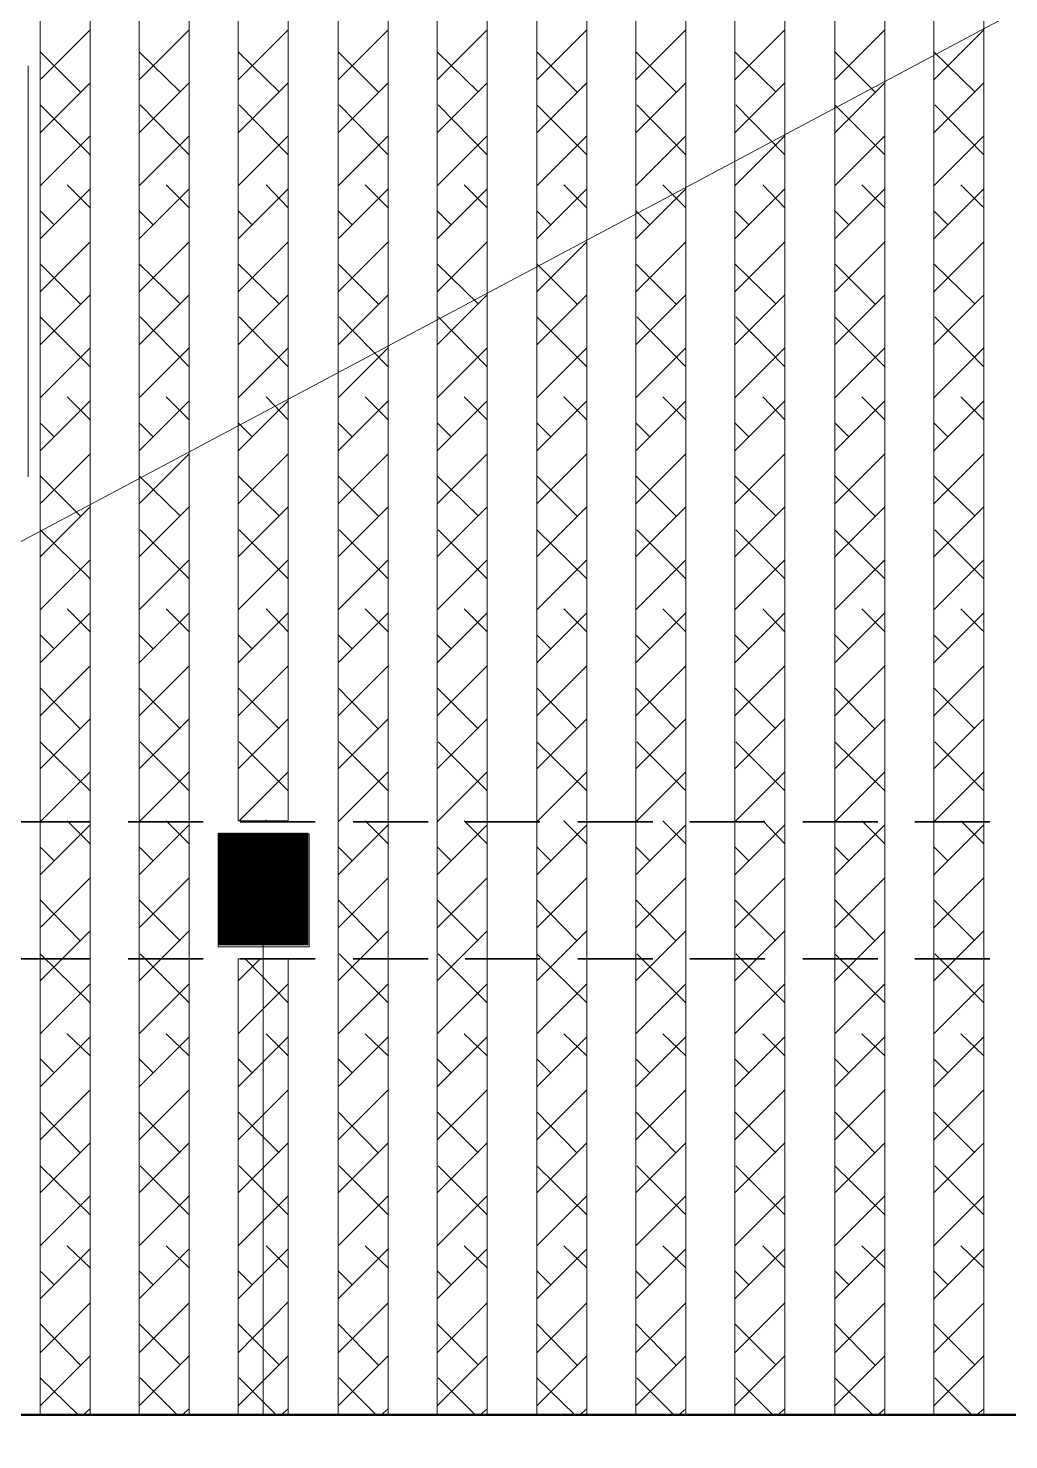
# Model space of a CAD drawing. Header units: inches. Extents: x 5 to 516, y -193 to 129.
# Drawn here: x 66.059 to 69.329, y -55.033 to -50.328 of the extents above; entities that cross this region are included whole.
import ezdxf

# ---------------------------------------------------------------- set-up
doc = ezdxf.new("R2010")
doc.units = ezdxf.units.IN
doc.header["$MEASUREMENT"] = 0
doc.layers.add('PDF4_Geometry', color=7, linetype='Continuous')

msp = doc.modelspace()

# ---------------------------------------------------------------- linework, layer by layer
at = {"layer": 'PDF4_Geometry', "lineweight": 15}
for points in [[(66.0987514, -54.9496512), (66.0987514, -47.0329839), (66.2654181, -47.0329839), (66.2654181, -54.9496512)], [(66.428755, -54.9496512), (66.428755, -47.0329839), (66.5954217, -47.0329839), (66.5954217, -54.9496512)], [(66.9254185, -52.9696502), (66.9254185, -47.0329831), (66.7587518, -47.0329831), (66.7587518, -52.9696502)], [(67.0920851, -54.9496512), (67.0920851, -47.0329839), (67.2587518, -47.0329839), (67.2587518, -54.9496512)], [(67.4220887, -54.9496512), (67.4220887, -47.0329839), (67.5887554, -47.0329839), (67.5887554, -54.9496512)], [(67.755422, -54.9496512), (67.755422, -47.0329839), (67.9220887, -47.0329839), (67.9220887, -54.9496512)], [(68.0854188, -54.9496512), (68.0854188, -47.0329839), (68.2520855, -47.0329839), (68.2520855, -54.9496512)], [(68.4154224, -54.9496512), (68.4154224, -47.0329839), (68.582089, -47.0329839), (68.582089, -54.9496512)], [(68.7487557, -54.9496512), (68.7487557, -47.0329839), (68.9154224, -47.0329839), (68.9154224, -54.9496512)], [(69.0787525, -54.9496512), (69.0787525, -47.0329839), (69.2454192, -47.0329839), (69.2454192, -54.9496512)], [(66.6920878, -53.0129801), (66.6920878, -53.3896468), (66.9954212, -53.3896468), (66.9954212, -53.0129801)], [(66.9254185, -53.4296451), (66.9254185, -54.9496453), (66.7587518, -54.9496453), (66.7587518, -53.4296451)]]:
    msp.add_lwpolyline(points, close=True, dxfattribs=at)
for points in [[(64.8287522, -52.6796451), (73.2887528, -48.1763115), (73.9187526, -48.1763115)], [(66.0587531, -51.8229827), (66.0587531, -50.4529826)], [(66.8854201, -53.3063134), (66.8854201, -53.0963134), (66.8020867, -53.0963134), (66.8020867, -53.3063134)], [(66.8420851, -53.1996511), (66.8420851, -54.9496512)]]:
    msp.add_lwpolyline(points, dxfattribs=at)
at = {"layer": 'PDF4_Geometry', "color": 8, "lineweight": 15, "true_color": 0x808080}
for points in [[(66.0987514, -50.4996454), (66.2654181, -50.3329788)], [(66.428755, -50.4996454), (66.5954217, -50.3329788)], [(66.7587518, -50.4996454), (66.9254185, -50.3329788)], [(67.0920851, -50.4996454), (67.2587518, -50.3329788)], [(67.4220887, -50.4996454), (67.5887554, -50.3329788)], [(67.755422, -50.4996454), (67.9220887, -50.3329788)], [(68.0854188, -50.4996454), (68.2520855, -50.3329788)], [(68.4154224, -50.4996454), (68.582089, -50.3329788)], [(68.7487557, -50.4996454), (68.9154224, -50.3329788)], [(69.0787525, -50.4996454), (69.2454192, -50.3329788)], [(66.2320861, -50.5396438), (66.0987528, -50.4063105)], [(66.5654195, -50.5396438), (66.4287528, -50.4063105)], [(66.8954231, -50.5396438), (66.7587564, -50.4063105)], [(67.2254198, -50.5396438), (67.0920865, -50.4063105)], [(67.5587532, -50.5396438), (67.4220865, -50.4063105)], [(67.88875, -50.5396438), (67.7554166, -50.4063105)], [(68.2187535, -50.5396438), (68.0854202, -50.4063105)], [(68.5520869, -50.5396438), (68.4154202, -50.4063105)], [(68.8820904, -50.5396438), (68.7487571, -50.4063105)], [(69.2154238, -50.5396438), (69.0787571, -50.4063105)], [(66.0987514, -50.6763151), (66.2654181, -50.5096484)], [(66.428755, -50.6763151), (66.5954217, -50.5096484)], [(66.7587518, -50.6763151), (66.9254185, -50.5096484)], [(67.0920851, -50.6763151), (67.2587518, -50.5096484)], [(67.4220887, -50.6763151), (67.5887554, -50.5096484)], [(67.755422, -50.6763151), (67.9220887, -50.5096484)], [(68.0854188, -50.6763151), (68.2520855, -50.5096484)], [(68.4154224, -50.6763151), (68.582089, -50.5096484)], [(68.7487557, -50.6763151), (68.9154224, -50.5096484)], [(69.0787525, -50.6763151), (69.2454192, -50.5096484)], [(66.2654181, -50.7496455), (66.0987514, -50.5829788)], [(66.5954217, -50.7496455), (66.4320883, -50.5829788)], [(66.9254185, -50.7496455), (66.7620851, -50.5829788)], [(67.2587518, -50.7496455), (67.0954185, -50.5829788)], [(67.5887554, -50.7496455), (67.425422, -50.5829788)], [(67.9220887, -50.7496455), (67.755422, -50.5829788)], [(68.2520855, -50.7496455), (68.0887521, -50.5829788)], [(68.582089, -50.7496455), (68.4187557, -50.5829788)], [(68.9154224, -50.7496455), (68.7487557, -50.5829788)], [(69.2454192, -50.7496455), (69.0820858, -50.5829788)], [(66.0987514, -50.8529848), (66.2654181, -50.6863181)], [(66.428755, -50.8529848), (66.5954217, -50.6863181)], [(66.7587518, -50.8529848), (66.9254185, -50.6863181)], [(67.0920851, -50.8529848), (67.2587518, -50.6863181)], [(67.4220887, -50.8529848), (67.5887554, -50.6863181)], [(67.755422, -50.8529848), (67.9220887, -50.6863181)], [(68.0854188, -50.8529848), (68.2520855, -50.6863181)], [(68.4154224, -50.8529848), (68.582089, -50.6863181)], [(68.7487557, -50.8529848), (68.9154224, -50.6863181)], [(69.0787525, -50.8529848), (69.2454192, -50.6863181)], [(66.2654181, -50.9263151), (66.1887515, -50.8496485)], [(66.5954217, -50.9263151), (66.518755, -50.8496485)], [(66.9254185, -50.9263151), (66.8520851, -50.8496485)], [(67.2587518, -50.9263151), (67.1820851, -50.8496485)], [(67.5887554, -50.9263151), (67.5120887, -50.8496485)], [(67.9220887, -50.9263151), (67.8454221, -50.8496485)], [(68.2520855, -50.9263151), (68.1754188, -50.8496485)], [(68.582089, -50.9263151), (68.5087557, -50.8496485)], [(68.9154224, -50.9263151), (68.8387557, -50.8496485)], [(69.2454192, -50.9263151), (69.1687525, -50.8496485)], [(66.0987514, -51.0296477), (66.2654181, -50.862981)], [(66.428755, -51.0296477), (66.5954217, -50.862981)], [(66.7587518, -51.0296477), (66.9254185, -50.862981)], [(67.0920851, -51.0296477), (67.2587518, -50.862981)], [(67.4220887, -51.0296477), (67.5887554, -50.862981)], [(67.755422, -51.0296477), (67.9220887, -50.862981)], [(68.0854188, -51.0296477), (68.2520855, -50.862981)], [(68.4154224, -51.0296477), (68.582089, -50.862981)], [(68.7487557, -51.0296477), (68.9154224, -50.862981)], [(69.0787525, -51.0296477), (69.2454192, -50.862981)], [(66.145423, -50.9829829), (66.0987563, -50.9363162)], [(66.4754198, -50.9829829), (66.4287531, -50.9363162)], [(66.8054165, -50.9829829), (66.7587499, -50.9363162)], [(67.1387499, -50.9829829), (67.0920832, -50.9363162)], [(67.4687535, -50.9829829), (67.4220868, -50.9363162)], [(67.8020868, -50.9829829), (67.7554201, -50.9363162)], [(68.1320904, -50.9829829), (68.0854237, -50.9363162)], [(68.4620871, -50.9829829), (68.4154205, -50.9363162)], [(68.7954205, -50.9829829), (68.7487538, -50.9363162)], [(69.1254173, -50.9829829), (69.0787506, -50.9363162)], [(66.0987514, -51.2063105), (66.2654181, -51.0396439)], [(66.428755, -51.2063105), (66.5954217, -51.0396439)], [(66.7587518, -51.2063105), (66.9254185, -51.0396439)], [(67.0920851, -51.2063105), (67.2587518, -51.0396439)], [(67.4220887, -51.2063105), (67.5887554, -51.0396439)], [(67.755422, -51.2063105), (67.9220887, -51.0396439)], [(68.0854188, -51.2063105), (68.2520855, -51.0396439)], [(68.4154224, -51.2063105), (68.582089, -51.0396439)], [(68.7487557, -51.2063105), (68.9154224, -51.0396439)], [(69.0787525, -51.2063105), (69.2454192, -51.0396439)], [(66.2320861, -51.2463157), (66.0987528, -51.1129823)], [(66.5654195, -51.2463157), (66.4287528, -51.1129823)], [(66.8954231, -51.2463157), (66.7587564, -51.1129823)], [(67.2254198, -51.2463157), (67.0920865, -51.1129823)], [(67.5587532, -51.2463157), (67.4220865, -51.1129823)], [(67.88875, -51.2463157), (67.7554166, -51.1129823)], [(68.2187535, -51.2463157), (68.0854202, -51.1129823)], [(68.5520869, -51.2463157), (68.4154202, -51.1129823)], [(68.8820904, -51.2463157), (68.7487571, -51.1129823)], [(69.2154238, -51.2463157), (69.0787571, -51.1129823)], [(66.0987514, -51.3829802), (66.2654181, -51.2163135)], [(66.428755, -51.3829802), (66.5954217, -51.2163135)], [(66.7587518, -51.3829802), (66.9254185, -51.2163135)], [(67.0920851, -51.3829802), (67.2587518, -51.2163135)], [(67.4220887, -51.3829802), (67.5887554, -51.2163135)], [(67.755422, -51.3829802), (67.9220887, -51.2163135)], [(68.0854188, -51.3829802), (68.2520855, -51.2163135)], [(68.4154224, -51.3829802), (68.582089, -51.2163135)], [(68.7487557, -51.3829802), (68.9154224, -51.2163135)], [(69.0787525, -51.3829802), (69.2454192, -51.2163135)], [(66.2654181, -51.4563106), (66.0987514, -51.2896439)], [(66.5954217, -51.4563106), (66.4320883, -51.2896439)], [(66.9254185, -51.4563106), (66.7620851, -51.2896439)], [(67.2587518, -51.4563106), (67.0954185, -51.2896439)], [(67.5887554, -51.4563106), (67.425422, -51.2896439)], [(67.9220887, -51.4563106), (67.755422, -51.2896439)], [(68.2520855, -51.4563106), (68.0887521, -51.2896439)], [(68.582089, -51.4563106), (68.4187557, -51.2896439)], [(68.9154224, -51.4563106), (68.7487557, -51.2896439)], [(69.2454192, -51.4563106), (69.0820858, -51.2896439)], [(66.0987514, -51.5596499), (66.2654181, -51.3929832)], [(66.428755, -51.5596499), (66.5954217, -51.3929832)], [(66.7587518, -51.5596499), (66.9254185, -51.3929832)], [(67.0920851, -51.5596499), (67.2587518, -51.3929832)], [(67.4220887, -51.5596499), (67.5887554, -51.3929832)], [(67.755422, -51.5596499), (67.9220887, -51.3929832)], [(68.0854188, -51.5596499), (68.2520855, -51.3929832)], [(68.4154224, -51.5596499), (68.582089, -51.3929832)], [(68.7487557, -51.5596499), (68.9154224, -51.3929832)], [(69.0787525, -51.5596499), (69.2454192, -51.3929832)], [(66.2654181, -51.6329802), (66.1887515, -51.5563135)], [(66.5954217, -51.6329802), (66.518755, -51.5563135)], [(66.9254185, -51.6329802), (66.8520851, -51.5563135)], [(67.2587518, -51.6329802), (67.1820851, -51.5563135)], [(67.5887554, -51.6329802), (67.5120887, -51.5563135)], [(67.9220887, -51.6329802), (67.8454221, -51.5563135)], [(68.2520855, -51.6329802), (68.1754188, -51.5563135)], [(68.582089, -51.6329802), (68.5087557, -51.5563135)], [(68.9154224, -51.6329802), (68.8387557, -51.5563135)], [(69.2454192, -51.6329802), (69.1687525, -51.5563135)], [(66.0987514, -51.7363127), (66.2654181, -51.5696461)], [(66.428755, -51.7363127), (66.5954217, -51.5696461)], [(66.7587518, -51.7363127), (66.9254185, -51.5696461)], [(67.0920851, -51.7363127), (67.2587518, -51.5696461)], [(67.4220887, -51.7363127), (67.5887554, -51.5696461)], [(67.755422, -51.7363127), (67.9220887, -51.5696461)], [(68.0854188, -51.7363127), (68.2520855, -51.5696461)], [(68.4154224, -51.7363127), (68.582089, -51.5696461)], [(68.7487557, -51.7363127), (68.9154224, -51.5696461)], [(69.0787525, -51.7363127), (69.2454192, -51.5696461)], [(66.145423, -51.689648), (66.0987563, -51.6429813)], [(66.4754198, -51.689648), (66.4287531, -51.6429813)], [(66.8054165, -51.689648), (66.7587499, -51.6429813)], [(67.1387499, -51.689648), (67.0920832, -51.6429813)], [(67.4687535, -51.689648), (67.4220868, -51.6429813)], [(67.8020868, -51.689648), (67.7554201, -51.6429813)], [(68.1320904, -51.689648), (68.0854237, -51.6429813)], [(68.4620871, -51.689648), (68.4154205, -51.6429813)], [(68.7954205, -51.689648), (68.7487538, -51.6429813)], [(69.1254173, -51.689648), (69.0787506, -51.6429813)], [(66.0987514, -51.9129824), (66.2654181, -51.7463157)], [(66.428755, -51.9129824), (66.5954217, -51.7463157)], [(66.7587518, -51.9129824), (66.9254185, -51.7463157)], [(67.0920851, -51.9129824), (67.2587518, -51.7463157)], [(67.4220887, -51.9129824), (67.5887554, -51.7463157)], [(67.755422, -51.9129824), (67.9220887, -51.7463157)], [(68.0854188, -51.9129824), (68.2520855, -51.7463157)], [(68.4154224, -51.9129824), (68.582089, -51.7463157)], [(68.7487557, -51.9129824), (68.9154224, -51.7463157)], [(69.0787525, -51.9129824), (69.2454192, -51.7463157)], [(66.2320861, -51.9529808), (66.0987528, -51.8196474)], [(66.5654195, -51.9529808), (66.4287528, -51.8196474)], [(66.8954231, -51.9529808), (66.7587564, -51.8196474)], [(67.2254198, -51.9529808), (67.0920865, -51.8196474)], [(67.5587532, -51.9529808), (67.4220865, -51.8196474)], [(67.88875, -51.9529808), (67.7554166, -51.8196474)], [(68.2187535, -51.9529808), (68.0854202, -51.8196474)], [(68.5520869, -51.9529808), (68.4154202, -51.8196474)], [(68.8820904, -51.9529808), (68.7487571, -51.8196474)], [(69.2154238, -51.9529808), (69.0787571, -51.8196474)], [(66.0987514, -52.0896453), (66.2654181, -51.9229786)], [(66.428755, -52.0896453), (66.5954217, -51.9229786)], [(66.7587518, -52.0896453), (66.9254185, -51.9229786)], [(67.0920851, -52.0896453), (67.2587518, -51.9229786)], [(67.4220887, -52.0896453), (67.5887554, -51.9229786)], [(67.755422, -52.0896453), (67.9220887, -51.9229786)], [(68.0854188, -52.0896453), (68.2520855, -51.9229786)], [(68.4154224, -52.0896453), (68.582089, -51.9229786)], [(68.7487557, -52.0896453), (68.9154224, -51.9229786)], [(69.0787525, -52.0896453), (69.2454192, -51.9229786)], [(66.2654181, -52.1629824), (66.0987514, -51.9996491)], [(66.5954217, -52.1629824), (66.4320883, -51.9996491)], [(66.9254185, -52.1629824), (66.7620851, -51.9996491)], [(67.2587518, -52.1629824), (67.0954185, -51.9996491)], [(67.5887554, -52.1629824), (67.425422, -51.9996491)], [(67.9220887, -52.1629824), (67.755422, -51.9996491)], [(68.2520855, -52.1629824), (68.0887521, -51.9996491)], [(68.582089, -52.1629824), (68.4187557, -51.9996491)], [(68.9154224, -52.1629824), (68.7487557, -51.9996491)], [(69.2454192, -52.1629824), (69.0820858, -51.9996491)], [(66.0987514, -52.266315), (66.2654181, -52.0996483)], [(66.428755, -52.266315), (66.5954217, -52.0996483)], [(66.7587518, -52.266315), (66.9254185, -52.0996483)], [(67.0920851, -52.266315), (67.2587518, -52.0996483)], [(67.4220887, -52.266315), (67.5887554, -52.0996483)], [(67.755422, -52.266315), (67.9220887, -52.0996483)], [(68.0854188, -52.266315), (68.2520855, -52.0996483)], [(68.4154224, -52.266315), (68.582089, -52.0996483)], [(68.7487557, -52.266315), (68.9154224, -52.0996483)], [(69.0787525, -52.266315), (69.2454192, -52.0996483)], [(66.2654181, -52.3396453), (66.1887515, -52.2629786)], [(66.5954217, -52.3396453), (66.518755, -52.2629786)], [(66.9254185, -52.3396453), (66.8520851, -52.2629786)], [(67.2587518, -52.3396453), (67.1820851, -52.2629786)], [(67.5887554, -52.3396453), (67.5120887, -52.2629786)], [(67.9220887, -52.3396453), (67.8454221, -52.2629786)], [(68.2520855, -52.3396453), (68.1754188, -52.2629786)], [(68.582089, -52.3396453), (68.5087557, -52.2629786)], [(68.9154224, -52.3396453), (68.8387557, -52.2629786)], [(69.2454192, -52.3396453), (69.1687525, -52.2629786)], [(66.0987514, -52.4429778), (66.2654181, -52.2763112)], [(66.428755, -52.4429778), (66.5954217, -52.2763112)], [(66.7587518, -52.4429778), (66.9254185, -52.2763112)], [(67.0920851, -52.4429778), (67.2587518, -52.2763112)], [(67.4220887, -52.4429778), (67.5887554, -52.2763112)], [(67.755422, -52.4429778), (67.9220887, -52.2763112)], [(68.0854188, -52.4429778), (68.2520855, -52.2763112)], [(68.4154224, -52.4429778), (68.582089, -52.2763112)], [(68.7487557, -52.4429778), (68.9154224, -52.2763112)], [(69.0787525, -52.4429778), (69.2454192, -52.2763112)], [(66.145423, -52.3963131), (66.0987563, -52.3496464)], [(66.4754198, -52.3963131), (66.4287531, -52.3496464)], [(66.8054165, -52.3963131), (66.7587499, -52.3496464)], [(67.1387499, -52.3963131), (67.0920832, -52.3496464)], [(67.4687535, -52.3963131), (67.4220868, -52.3496464)], [(67.8020868, -52.3963131), (67.7554201, -52.3496464)], [(68.1320904, -52.3963131), (68.0854237, -52.3496464)], [(68.4620871, -52.3963131), (68.4154205, -52.3496464)], [(68.7954205, -52.3963131), (68.7487538, -52.3496464)], [(69.1254173, -52.3963131), (69.0787506, -52.3496464)], [(66.0987514, -52.6196475), (66.2654181, -52.4529808)], [(66.428755, -52.6196475), (66.5954217, -52.4529808)], [(66.7587518, -52.6196475), (66.9254185, -52.4529808)], [(67.0920851, -52.6196475), (67.2587518, -52.4529808)], [(67.4220887, -52.6196475), (67.5887554, -52.4529808)], [(67.755422, -52.6196475), (67.9220887, -52.4529808)], [(68.0854188, -52.6196475), (68.2520855, -52.4529808)], [(68.4154224, -52.6196475), (68.582089, -52.4529808)], [(68.7487557, -52.6196475), (68.9154224, -52.4529808)], [(69.0787525, -52.6196475), (69.2454192, -52.4529808)], [(66.2320861, -52.6629825), (66.0987528, -52.5263158)], [(66.5654195, -52.6629825), (66.4287528, -52.5263158)], [(66.8954231, -52.6629825), (66.7587564, -52.5263158)], [(67.2254198, -52.6629825), (67.0920865, -52.5263158)], [(67.5587532, -52.6629825), (67.4220865, -52.5263158)], [(67.88875, -52.6629825), (67.7554166, -52.5263158)], [(68.2187535, -52.6629825), (68.0854202, -52.5263158)], [(68.5520869, -52.6629825), (68.4154202, -52.5263158)], [(68.8820904, -52.6629825), (68.7487571, -52.5263158)], [(69.2154238, -52.6629825), (69.0787571, -52.5263158)], [(66.0987514, -52.7963172), (66.2654181, -52.6296505)], [(66.428755, -52.7963172), (66.5954217, -52.6296505)], [(66.7587518, -52.7963172), (66.9254185, -52.6296505)], [(67.0920851, -52.7963172), (67.2587518, -52.6296505)], [(67.4220887, -52.7963172), (67.5887554, -52.6296505)], [(67.755422, -52.7963172), (67.9220887, -52.6296505)], [(68.0854188, -52.7963172), (68.2520855, -52.6296505)], [(68.4154224, -52.7963172), (68.582089, -52.6296505)], [(68.7487557, -52.7963172), (68.9154224, -52.6296505)], [(69.0787525, -52.7963172), (69.2454192, -52.6296505)], [(66.2654181, -52.8696475), (66.0987514, -52.7063142)], [(66.5954217, -52.8696475), (66.4320883, -52.7063142)], [(66.9254185, -52.8696475), (66.7620851, -52.7063142)], [(67.2587518, -52.8696475), (67.0954185, -52.7063142)], [(67.5887554, -52.8696475), (67.425422, -52.7063142)], [(67.9220887, -52.8696475), (67.755422, -52.7063142)], [(68.2520855, -52.8696475), (68.0887521, -52.7063142)], [(68.582089, -52.8696475), (68.4187557, -52.7063142)], [(68.9154224, -52.8696475), (68.7487557, -52.7063142)], [(69.2454192, -52.8696475), (69.0820858, -52.7063142)], [(66.0987514, -52.9729801), (66.2654181, -52.8063134)], [(66.428755, -52.9729801), (66.5954217, -52.8063134)], [(66.7620884, -52.9696502), (66.9254217, -52.8063169)], [(67.0920851, -52.9729801), (67.2587518, -52.8063134)], [(67.4220887, -52.9729801), (67.5887554, -52.8063134)], [(67.755422, -52.9729801), (67.9220887, -52.8063134)], [(68.0854188, -52.9729801), (68.2520855, -52.8063134)], [(68.4154224, -52.9729801), (68.582089, -52.8063134)], [(68.7487557, -52.9729801), (68.9154224, -52.8063134)], [(69.0787525, -52.9729801), (69.2454192, -52.8063134)], [(66.2654181, -53.0463172), (66.1887515, -52.9696505)], [(66.5954217, -53.0463172), (66.518755, -52.9696505)], [(66.8520881, -52.9696502), (66.8520881, -52.9663169)], [(67.2587518, -53.0463172), (67.1820851, -52.9696505)], [(67.5887554, -53.0463172), (67.5120887, -52.9696505)], [(67.9220887, -53.0463172), (67.8454221, -52.9696505)], [(68.2520855, -53.0463172), (68.1754188, -52.9696505)], [(68.582089, -53.0463172), (68.5087557, -52.9696505)], [(68.9154224, -53.0463172), (68.8387557, -52.9696505)], [(69.2454192, -53.0463172), (69.1687525, -52.9696505)], [(66.0987514, -53.1496497), (66.2654181, -52.982983)], [(66.428755, -53.1496497), (66.5954217, -52.982983)], [(67.0920851, -53.1496497), (67.2587518, -52.982983)], [(67.4220887, -53.1496497), (67.5887554, -52.982983)], [(67.755422, -53.1496497), (67.9220887, -52.982983)], [(68.0854188, -53.1496497), (68.2520855, -52.982983)], [(68.4154224, -53.1496497), (68.582089, -52.982983)], [(68.7487557, -53.1496497), (68.9154224, -52.982983)], [(69.0787525, -53.1496497), (69.2454192, -52.982983)], [(66.145423, -53.102985), (66.0987563, -53.0563183)], [(66.4754198, -53.102985), (66.4287531, -53.0563183)], [(67.1387499, -53.102985), (67.0920832, -53.0563183)], [(67.4687535, -53.102985), (67.4220868, -53.0563183)], [(67.8020868, -53.102985), (67.7554201, -53.0563183)], [(68.1320904, -53.102985), (68.0854237, -53.0563183)], [(68.4620871, -53.102985), (68.4154205, -53.0563183)], [(68.7954205, -53.102985), (68.7487538, -53.0563183)], [(69.1254173, -53.102985), (69.0787506, -53.0563183)], [(66.0987514, -53.3263126), (66.2654181, -53.1596459)], [(66.428755, -53.3263126), (66.5954217, -53.1596459)], [(67.0920851, -53.3263126), (67.2587518, -53.1596459)], [(67.4220887, -53.3263126), (67.5887554, -53.1596459)], [(67.755422, -53.3263126), (67.9220887, -53.1596459)], [(68.0854188, -53.3263126), (68.2520855, -53.1596459)], [(68.4154224, -53.3263126), (68.582089, -53.1596459)], [(68.7487557, -53.3263126), (68.9154224, -53.1596459)], [(69.0787525, -53.3263126), (69.2454192, -53.1596459)], [(66.2320861, -53.3696476), (66.0987528, -53.2329809)], [(66.5654195, -53.3696476), (66.4287528, -53.2329809)], [(67.2254198, -53.3696476), (67.0920865, -53.2329809)], [(67.5587532, -53.3696476), (67.4220865, -53.2329809)], [(67.88875, -53.3696476), (67.7554166, -53.2329809)], [(68.2187535, -53.3696476), (68.0854202, -53.2329809)], [(68.5520869, -53.3696476), (68.4154202, -53.2329809)], [(68.8820904, -53.3696476), (68.7487571, -53.2329809)], [(69.2154238, -53.3696476), (69.0787571, -53.2329809)], [(66.0987514, -53.5029823), (66.2654181, -53.3363156)], [(66.428755, -53.5029823), (66.5954217, -53.3363156)], [(67.0920851, -53.5029823), (67.2587518, -53.3363156)], [(67.4220887, -53.5029823), (67.5887554, -53.3363156)], [(67.755422, -53.5029823), (67.9220887, -53.3363156)], [(68.0854188, -53.5029823), (68.2520855, -53.3363156)], [(68.4154224, -53.5029823), (68.582089, -53.3363156)], [(68.7487557, -53.5029823), (68.9154224, -53.3363156)], [(69.0787525, -53.5029823), (69.2454192, -53.3363156)], [(66.2654181, -53.5763126), (66.0987514, -53.4129793)], [(66.5954217, -53.5763126), (66.4320883, -53.4129793)], [(66.7587518, -53.5029823), (66.8320851, -53.4296489)], [(66.9254185, -53.5763126), (66.7820851, -53.4296459)], [(67.2587518, -53.5763126), (67.0954185, -53.4129793)], [(67.5887554, -53.5763126), (67.425422, -53.4129793)], [(67.9220887, -53.5763126), (67.755422, -53.4129793)], [(68.2520855, -53.5763126), (68.0887521, -53.4129793)], [(68.582089, -53.5763126), (68.4187557, -53.4129793)], [(68.9154224, -53.5763126), (68.7487557, -53.4129793)], [(69.2454192, -53.5763126), (69.0820858, -53.4129793)], [(66.0987514, -53.6796452), (66.2654181, -53.5129785)], [(66.428755, -53.6796452), (66.5954217, -53.5129785)], [(66.7587518, -53.6796452), (66.9254185, -53.5129785)], [(67.0920851, -53.6796452), (67.2587518, -53.5129785)], [(67.4220887, -53.6796452), (67.5887554, -53.5129785)], [(67.755422, -53.6796452), (67.9220887, -53.5129785)], [(68.0854188, -53.6796452), (68.2520855, -53.5129785)], [(68.4154224, -53.6796452), (68.582089, -53.5129785)], [(68.7487557, -53.6796452), (68.9154224, -53.5129785)], [(69.0787525, -53.6796452), (69.2454192, -53.5129785)], [(66.2654181, -53.7529823), (66.1887515, -53.679649)], [(66.5954217, -53.7529823), (66.518755, -53.679649)], [(66.9254185, -53.7529823), (66.8520851, -53.679649)], [(67.2587518, -53.7529823), (67.1820851, -53.679649)], [(67.5887554, -53.7529823), (67.5120887, -53.679649)], [(67.9220887, -53.7529823), (67.8454221, -53.679649)], [(68.2520855, -53.7529823), (68.1754188, -53.679649)], [(68.582089, -53.7529823), (68.5087557, -53.679649)], [(68.9154224, -53.7529823), (68.8387557, -53.679649)], [(69.2454192, -53.7529823), (69.1687525, -53.679649)], [(66.0987514, -53.8563148), (66.2654181, -53.6896481)], [(66.428755, -53.8563148), (66.5954217, -53.6896481)], [(66.7587518, -53.8563148), (66.9254185, -53.6896481)], [(67.0920851, -53.8563148), (67.2587518, -53.6896481)], [(67.4220887, -53.8563148), (67.5887554, -53.6896481)], [(67.755422, -53.8563148), (67.9220887, -53.6896481)], [(68.0854188, -53.8563148), (68.2520855, -53.6896481)], [(68.4154224, -53.8563148), (68.582089, -53.6896481)], [(68.7487557, -53.8563148), (68.9154224, -53.6896481)], [(69.0787525, -53.8563148), (69.2454192, -53.6896481)], [(66.145423, -53.80965), (66.0987563, -53.7629834)], [(66.4754198, -53.80965), (66.4287531, -53.7629834)], [(66.8054165, -53.80965), (66.7587499, -53.7629834)], [(67.1387499, -53.80965), (67.0920832, -53.7629834)], [(67.4687535, -53.80965), (67.4220868, -53.7629834)], [(67.8020868, -53.80965), (67.7554201, -53.7629834)], [(68.1320904, -53.80965), (68.0854237, -53.7629834)], [(68.4620871, -53.80965), (68.4154205, -53.7629834)], [(68.7954205, -53.80965), (68.7487538, -53.7629834)], [(69.1254173, -53.80965), (69.0787506, -53.7629834)], [(66.0987514, -54.0329845), (66.2654181, -53.8663178)], [(66.428755, -54.0329845), (66.5954217, -53.8663178)], [(66.7587518, -54.0329845), (66.9254185, -53.8663178)], [(67.0920851, -54.0329845), (67.2587518, -53.8663178)], [(67.4220887, -54.0329845), (67.5887554, -53.8663178)], [(67.755422, -54.0329845), (67.9220887, -53.8663178)], [(68.0854188, -54.0329845), (68.2520855, -53.8663178)], [(68.4154224, -54.0329845), (68.582089, -53.8663178)], [(68.7487557, -54.0329845), (68.9154224, -53.8663178)], [(69.0787525, -54.0329845), (69.2454192, -53.8663178)], [(66.2320861, -54.0763127), (66.0987528, -53.939646)], [(66.5654195, -54.0763127), (66.4287528, -53.939646)], [(66.8954231, -54.0763127), (66.7587564, -53.939646)], [(67.2254198, -54.0763127), (67.0920865, -53.939646)], [(67.5587532, -54.0763127), (67.4220865, -53.939646)], [(67.88875, -54.0763127), (67.7554166, -53.939646)], [(68.2187535, -54.0763127), (68.0854202, -53.939646)], [(68.5520869, -54.0763127), (68.4154202, -53.939646)], [(68.8820904, -54.0763127), (68.7487571, -53.939646)], [(69.2154238, -54.0763127), (69.0787571, -53.939646)], [(66.0987514, -54.2096474), (66.2654181, -54.0429807)], [(66.428755, -54.2096474), (66.5954217, -54.0429807)], [(66.7587518, -54.2096474), (66.9254185, -54.0429807)], [(67.0920851, -54.2096474), (67.2587518, -54.0429807)], [(67.4220887, -54.2096474), (67.5887554, -54.0429807)], [(67.755422, -54.2096474), (67.9220887, -54.0429807)], [(68.0854188, -54.2096474), (68.2520855, -54.0429807)], [(68.4154224, -54.2096474), (68.582089, -54.0429807)], [(68.7487557, -54.2096474), (68.9154224, -54.0429807)], [(69.0787525, -54.2096474), (69.2454192, -54.0429807)], [(66.2654181, -54.2829845), (66.0987514, -54.1196512)], [(66.5954217, -54.2829845), (66.4320883, -54.1196512)], [(66.9254185, -54.2829845), (66.7620851, -54.1196512)], [(67.2587518, -54.2829845), (67.0954185, -54.1196512)], [(67.5887554, -54.2829845), (67.425422, -54.1196512)], [(67.9220887, -54.2829845), (67.755422, -54.1196512)], [(68.2520855, -54.2829845), (68.0887521, -54.1196512)], [(68.582089, -54.2829845), (68.4187557, -54.1196512)], [(68.9154224, -54.2829845), (68.7487557, -54.1196512)], [(69.2454192, -54.2829845), (69.0820858, -54.1196512)], [(66.0987514, -54.386317), (66.2654181, -54.2196503)], [(66.428755, -54.386317), (66.5954217, -54.2196503)], [(66.7587518, -54.386317), (66.9254185, -54.2196503)], [(67.0920851, -54.386317), (67.2587518, -54.2196503)], [(67.4220887, -54.386317), (67.5887554, -54.2196503)], [(67.755422, -54.386317), (67.9220887, -54.2196503)], [(68.0854188, -54.386317), (68.2520855, -54.2196503)], [(68.4154224, -54.386317), (68.582089, -54.2196503)], [(68.7487557, -54.386317), (68.9154224, -54.2196503)], [(69.0787525, -54.386317), (69.2454192, -54.2196503)], [(66.2654181, -54.4596474), (66.1887515, -54.386314)], [(66.5954217, -54.4596474), (66.518755, -54.386314)], [(66.9254185, -54.4596474), (66.8520851, -54.386314)], [(67.2587518, -54.4596474), (67.1820851, -54.386314)], [(67.5887554, -54.4596474), (67.5120887, -54.386314)], [(67.9220887, -54.4596474), (67.8454221, -54.386314)], [(68.2520855, -54.4596474), (68.1754188, -54.386314)], [(68.582089, -54.4596474), (68.5087557, -54.386314)], [(68.9154224, -54.4596474), (68.8387557, -54.386314)], [(69.2454192, -54.4596474), (69.1687525, -54.386314)], [(66.0987514, -54.5629799), (66.2654181, -54.3963132)], [(66.428755, -54.5629799), (66.5954217, -54.3963132)], [(66.7587518, -54.5629799), (66.9254185, -54.3963132)], [(67.0920851, -54.5629799), (67.2587518, -54.3963132)], [(67.4220887, -54.5629799), (67.5887554, -54.3963132)], [(67.755422, -54.5629799), (67.9220887, -54.3963132)], [(68.0854188, -54.5629799), (68.2520855, -54.3963132)], [(68.4154224, -54.5629799), (68.582089, -54.3963132)], [(68.7487557, -54.5629799), (68.9154224, -54.3963132)], [(69.0787525, -54.5629799), (69.2454192, -54.3963132)], [(66.145423, -54.5163151), (66.0987563, -54.4696485)], [(66.4754198, -54.5163151), (66.4287531, -54.4696485)], [(66.8054165, -54.5163151), (66.7587499, -54.4696485)], [(67.1387499, -54.5163151), (67.0920832, -54.4696485)], [(67.4687535, -54.5163151), (67.4220868, -54.4696485)], [(67.8020868, -54.5163151), (67.7554201, -54.4696485)], [(68.1320904, -54.5163151), (68.0854237, -54.4696485)], [(68.4620871, -54.5163151), (68.4154205, -54.4696485)], [(68.7954205, -54.5163151), (68.7487538, -54.4696485)], [(69.1254173, -54.5163151), (69.0787506, -54.4696485)], [(66.0987514, -54.7429794), (66.2654181, -54.5763127)], [(66.428755, -54.7429794), (66.5954217, -54.5763127)], [(66.7587518, -54.7429794), (66.9254185, -54.5729794)], [(67.0920851, -54.7429794), (67.2587518, -54.5763127)], [(67.4220887, -54.7429794), (67.5887554, -54.5763127)], [(67.755422, -54.7429794), (67.9220887, -54.5763127)], [(68.0854188, -54.7429794), (68.2520855, -54.5763127)], [(68.4154224, -54.7429794), (68.582089, -54.5763127)], [(68.7487557, -54.7429794), (68.9154224, -54.5763127)], [(69.0787525, -54.7429794), (69.2454192, -54.5763127)], [(66.2320861, -54.7829845), (66.0987528, -54.6463179)], [(66.5654195, -54.7829845), (66.4287528, -54.6463179)], [(66.8954231, -54.7829845), (66.7587564, -54.6463179)], [(67.2254198, -54.7829845), (67.0920865, -54.6463179)], [(67.5587532, -54.7829845), (67.4220865, -54.6463179)], [(67.88875, -54.7829845), (67.7554166, -54.6463179)], [(68.2187535, -54.7829845), (68.0854202, -54.6463179)], [(68.5520869, -54.7829845), (68.4154202, -54.6463179)], [(68.8820904, -54.7829845), (68.7487571, -54.6463179)], [(69.2154238, -54.7829845), (69.0787571, -54.6463179)], [(66.0987514, -54.919649), (66.2654181, -54.7529824)], [(66.428755, -54.919649), (66.5954217, -54.7529824)], [(66.7587518, -54.919649), (66.9254185, -54.7529824)], [(67.0920851, -54.919649), (67.2587518, -54.7529824)], [(67.4220887, -54.919649), (67.5887554, -54.7529824)], [(67.755422, -54.919649), (67.9220887, -54.7529824)], [(68.0854188, -54.919649), (68.2520855, -54.7529824)], [(68.4154224, -54.919649), (68.582089, -54.7529824)], [(68.7487557, -54.919649), (68.9154224, -54.7529824)], [(69.0787525, -54.919649), (69.2454192, -54.7529824)], [(66.2254198, -54.9496512), (66.0987531, -54.8263179)], [(66.5554165, -54.9496512), (66.4320832, -54.8263179)], [(66.8854201, -54.9496512), (66.7620867, -54.8263179)], [(67.2187534, -54.9496512), (67.0954201, -54.8263179)], [(67.548757, -54.9496512), (67.4254236, -54.8263179)], [(67.8820903, -54.9496512), (67.7554237, -54.8263179)], [(68.2120871, -54.9496512), (68.0887538, -54.8263179)], [(68.5420839, -54.9496512), (68.4187505, -54.8263179)], [(68.8754172, -54.9496512), (68.7487506, -54.8263179)], [(69.2054208, -54.9496512), (69.0820875, -54.8263179)], [(66.2420891, -54.9496512), (66.2654225, -54.9296512)], [(66.5720859, -54.9496512), (66.5954192, -54.9296512)], [(66.9020827, -54.9496512), (66.925416, -54.9296512)], [(67.235416, -54.9496512), (67.2587494, -54.9296512)], [(67.5654196, -54.9496512), (67.5887529, -54.9296512)], [(67.8987529, -54.9496512), (67.9220863, -54.9296512)], [(68.2287565, -54.9496512), (68.2520898, -54.9296512)], [(68.5587533, -54.9496512), (68.5820866, -54.9296512)], [(68.8920866, -54.9496512), (68.91542, -54.9296512)], [(69.2220834, -54.9496512), (69.2454167, -54.9296512)]]:
    msp.add_lwpolyline(points, dxfattribs=at)
at = {"layer": 'PDF4_Geometry', "lineweight": 35}
for points in [[(66.0154181, -52.9729801), (66.2654181, -52.9729801)], [(66.3920864, -52.9729801), (66.6420865, -52.9729801)], [(66.7654182, -52.9729801), (67.0154182, -52.9729801)], [(67.1420865, -52.9729801), (67.3920865, -52.9729801)], [(67.5154182, -52.9729801), (67.7654182, -52.9729801)], [(67.8920866, -52.9729801), (68.1420866, -52.9729801)], [(68.2654183, -52.9729801), (68.5154183, -52.9729801)], [(68.6420866, -52.9729801), (68.8920866, -52.9729801)], [(69.0154183, -52.9729801), (69.2654184, -52.9729801)], [(66.2654181, -53.4296451), (66.0154181, -53.4296451)], [(66.6420865, -53.4296451), (66.3920864, -53.4296451)], [(67.0154182, -53.4296451), (66.7654182, -53.4296451)], [(67.3920865, -53.4296451), (67.1420865, -53.4296451)], [(67.7654182, -53.4296451), (67.5154182, -53.4296451)], [(68.1420866, -53.4296451), (67.8920866, -53.4296451)], [(68.5154183, -53.4296451), (68.2654183, -53.4296451)], [(68.8920866, -53.4296451), (68.6420866, -53.4296451)], [(69.2654184, -53.4296451), (69.0154183, -53.4296451)]]:
    msp.add_lwpolyline(points, dxfattribs=at)
for points in [[(66.6937493, -53.3846487), (66.6937493, -53.0113153), (66.6937493, -53.3846487)], [(66.6970859, -53.3846487), (66.6970859, -53.0113153), (66.6970859, -53.3846487)], [(66.7004225, -53.3846487), (66.7004225, -53.0113153), (66.7004225, -53.3846487)], [(66.7037523, -53.3846487), (66.7037523, -53.0113153), (66.7037523, -53.3846487)], [(66.7070889, -53.3846487), (66.7070889, -53.0113153), (66.7070889, -53.3846487)], [(66.7104187, -53.3846487), (66.7104187, -53.0113153), (66.7104187, -53.3846487)], [(66.7137553, -53.3846487), (66.7137553, -53.0113153), (66.7137553, -53.3846487)], [(66.7170851, -53.3846487), (66.7170851, -53.0113153), (66.7170851, -53.3846487)], [(66.7204217, -53.3846487), (66.7204217, -53.0113153), (66.7204217, -53.3846487)], [(66.7237515, -53.3846487), (66.7237515, -53.0113153), (66.7237515, -53.3846487)], [(66.7270881, -53.3846487), (66.7270881, -53.0113153), (66.7270881, -53.3846487)], [(66.7304179, -53.3846487), (66.7304179, -53.0113153), (66.7304179, -53.3846487)], [(66.7337545, -53.3846487), (66.7337545, -53.0113153), (66.7337545, -53.3846487)], [(66.7370843, -53.3846487), (66.7370843, -53.0113153), (66.7370843, -53.3846487)], [(66.7404209, -53.3846487), (66.7404209, -53.0113153), (66.7404209, -53.3846487)], [(66.7437507, -53.3846487), (66.7437507, -53.0113153), (66.7437507, -53.3846487)], [(66.7470873, -53.3846487), (66.7470873, -53.0113153), (66.7470873, -53.3846487)], [(66.7504171, -53.3846487), (66.7504171, -53.0113153), (66.7504171, -53.3846487)], [(66.7537537, -53.3846487), (66.7537537, -53.0113153), (66.7537537, -53.3846487)], [(66.7570903, -53.3846487), (66.7570903, -53.0113153), (66.7570903, -53.3846487)], [(66.7604201, -53.3846487), (66.7604201, -53.0113153), (66.7604201, -53.3846487)], [(66.7637499, -53.3846487), (66.7637499, -53.0113153), (66.7637499, -53.3846487)], [(66.7670865, -53.3846487), (66.7670865, -53.0113153), (66.7670865, -53.3846487)], [(66.770423, -53.3846487), (66.770423, -53.0113153), (66.770423, -53.3846487)], [(66.7737529, -53.3846487), (66.7737529, -53.0113153), (66.7737529, -53.3846487)], [(66.7770827, -53.3846487), (66.7770827, -53.0113153), (66.7770827, -53.3846487)], [(66.7804193, -53.3846487), (66.7804193, -53.0113153), (66.7804193, -53.3846487)], [(66.7837558, -53.3846487), (66.7837558, -53.0113153), (66.7837558, -53.3846487)], [(66.7870856, -53.3846487), (66.7870856, -53.0113153), (66.7870856, -53.3846487)], [(66.7904222, -53.3846487), (66.7904222, -53.0113153), (66.7904222, -53.3846487)], [(66.793752, -53.3846487), (66.793752, -53.0113153), (66.793752, -53.3846487)], [(66.7970886, -53.3846487), (66.7970886, -53.0113153), (66.7970886, -53.3846487)], [(66.8004184, -53.3846487), (66.8004184, -53.0113153), (66.8004184, -53.3846487)], [(66.803755, -53.3846487), (66.803755, -53.0113153), (66.803755, -53.3846487)], [(66.8070848, -53.3846487), (66.8070848, -53.0113153), (66.8070848, -53.3846487)], [(66.8104214, -53.3846487), (66.8104214, -53.0113153), (66.8104214, -53.3846487)], [(66.8137512, -53.3846487), (66.8137512, -53.0113153), (66.8137512, -53.3846487)], [(66.8170878, -53.3846487), (66.8170878, -53.0113153), (66.8170878, -53.3846487)], [(66.8204176, -53.3846487), (66.8204176, -53.0113153), (66.8204176, -53.3846487)], [(66.8237542, -53.3846487), (66.8237542, -53.0113153), (66.8237542, -53.3846487)], [(66.827084, -53.3846487), (66.827084, -53.0113153), (66.827084, -53.3846487)], [(66.8304206, -53.3846487), (66.8304206, -53.0113153), (66.8304206, -53.3846487)], [(66.8337504, -53.3846487), (66.8337504, -53.0113153), (66.8337504, -53.3846487)], [(66.837087, -53.3846487), (66.837087, -53.0113153), (66.837087, -53.3846487)], [(66.8404236, -53.3846487), (66.8404236, -53.0113153), (66.8404236, -53.3846487)], [(66.8437534, -53.3846487), (66.8437534, -53.0113153), (66.8437534, -53.3846487)], [(66.8470832, -53.3846487), (66.8470832, -53.0113153), (66.8470832, -53.3846487)], [(66.8504198, -53.3846487), (66.8504198, -53.0113153), (66.8504198, -53.3846487)], [(66.8537564, -53.3846487), (66.8537564, -53.0113153), (66.8537564, -53.3846487)], [(66.8570862, -53.3846487), (66.8570862, -53.0113153), (66.8570862, -53.3846487)], [(66.860416, -53.3846487), (66.860416, -53.0113153), (66.860416, -53.3846487)], [(66.8637526, -53.3846487), (66.8637526, -53.0113153), (66.8637526, -53.3846487)], [(66.8670892, -53.3846487), (66.8670892, -53.0113153), (66.8670892, -53.3846487)], [(66.870419, -53.3846487), (66.870419, -53.0113153), (66.870419, -53.3846487)], [(66.8737556, -53.3846487), (66.8737556, -53.0113153), (66.8737556, -53.3846487)], [(66.8770854, -53.3846487), (66.8770854, -53.0113153), (66.8770854, -53.3846487)], [(66.880422, -53.3846487), (66.880422, -53.0113153), (66.880422, -53.3846487)], [(66.8837518, -53.3846487), (66.8837518, -53.0113153), (66.8837518, -53.3846487)], [(66.8870884, -53.3846487), (66.8870884, -53.0113153), (66.8870884, -53.3846487)], [(66.8904182, -53.3846487), (66.8904182, -53.0113153), (66.8904182, -53.3846487)], [(66.8937548, -53.3846487), (66.8937548, -53.0113153), (66.8937548, -53.3846487)], [(66.8970846, -53.3846487), (66.8970846, -53.0113153), (66.8970846, -53.3846487)], [(66.9004212, -53.3846487), (66.9004212, -53.0113153), (66.9004212, -53.3846487)], [(66.903751, -53.3846487), (66.903751, -53.0113153), (66.903751, -53.3846487)], [(66.9070876, -53.3846487), (66.9070876, -53.0113153), (66.9070876, -53.3846487)], [(66.9104174, -53.3846487), (66.9104174, -53.0113153), (66.9104174, -53.3846487)], [(66.913754, -53.3846487), (66.913754, -53.0113153), (66.913754, -53.3846487)], [(66.9170838, -53.3846487), (66.9170838, -53.0113153), (66.9170838, -53.3846487)], [(66.9204203, -53.3846487), (66.9204203, -53.0113153), (66.9204203, -53.3846487)], [(66.9237569, -53.3846487), (66.9237569, -53.0113153), (66.9237569, -53.3846487)], [(66.9270867, -53.3846487), (66.9270867, -53.0113153), (66.9270867, -53.3846487)], [(66.9304166, -53.3846487), (66.9304166, -53.0113153), (66.9304166, -53.3846487)], [(66.9337531, -53.3846487), (66.9337531, -53.0113153), (66.9337531, -53.3846487)], [(66.9370897, -53.3846487), (66.9370897, -53.0113153), (66.9370897, -53.3846487)], [(66.9404195, -53.3846487), (66.9404195, -53.0113153), (66.9404195, -53.3846487)], [(66.9437493, -53.3846487), (66.9437493, -53.0113153), (66.9437493, -53.3846487)], [(66.9470859, -53.3846487), (66.9470859, -53.0113153), (66.9470859, -53.3846487)], [(66.9504225, -53.3846487), (66.9504225, -53.0113153), (66.9504225, -53.3846487)], [(66.9537523, -53.3846487), (66.9537523, -53.0113153), (66.9537523, -53.3846487)], [(66.9570889, -53.3846487), (66.9570889, -53.0113153), (66.9570889, -53.3846487)], [(66.9604187, -53.3846487), (66.9604187, -53.0113153), (66.9604187, -53.3846487)], [(66.9637553, -53.3846487), (66.9637553, -53.0113153), (66.9637553, -53.3846487)], [(66.9670851, -53.3846487), (66.9670851, -53.0113153), (66.9670851, -53.3846487)], [(66.9704217, -53.3846487), (66.9704217, -53.0113153), (66.9704217, -53.3846487)], [(66.9737515, -53.3846487), (66.9737515, -53.0113153), (66.9737515, -53.3846487)], [(66.9770881, -53.3846487), (66.9770881, -53.0113153), (66.9770881, -53.3846487)], [(66.9804179, -53.3846487), (66.9804179, -53.0113153), (66.9804179, -53.3846487)], [(66.9837545, -53.3846487), (66.9837545, -53.0113153), (66.9837545, -53.3846487)], [(66.9870843, -53.3846487), (66.9870843, -53.0113153), (66.9870843, -53.3846487)], [(66.9904209, -53.3846487), (66.9904209, -53.0113153), (66.9904209, -53.3846487)]]:
    msp.add_lwpolyline(points, close=True, dxfattribs=at)
at = {"layer": 'PDF4_Geometry', "lineweight": 50}
msp.add_lwpolyline([(29.0987485, -55.1163179), (29.0987485, -54.9496512), (75.5987522, -54.9496512), (75.5987522, -55.1163179), (75.4320855, -55.1163179), (75.4320855, -55.9529846)], dxfattribs=at)

doc.saveas('drawing.dxf')
